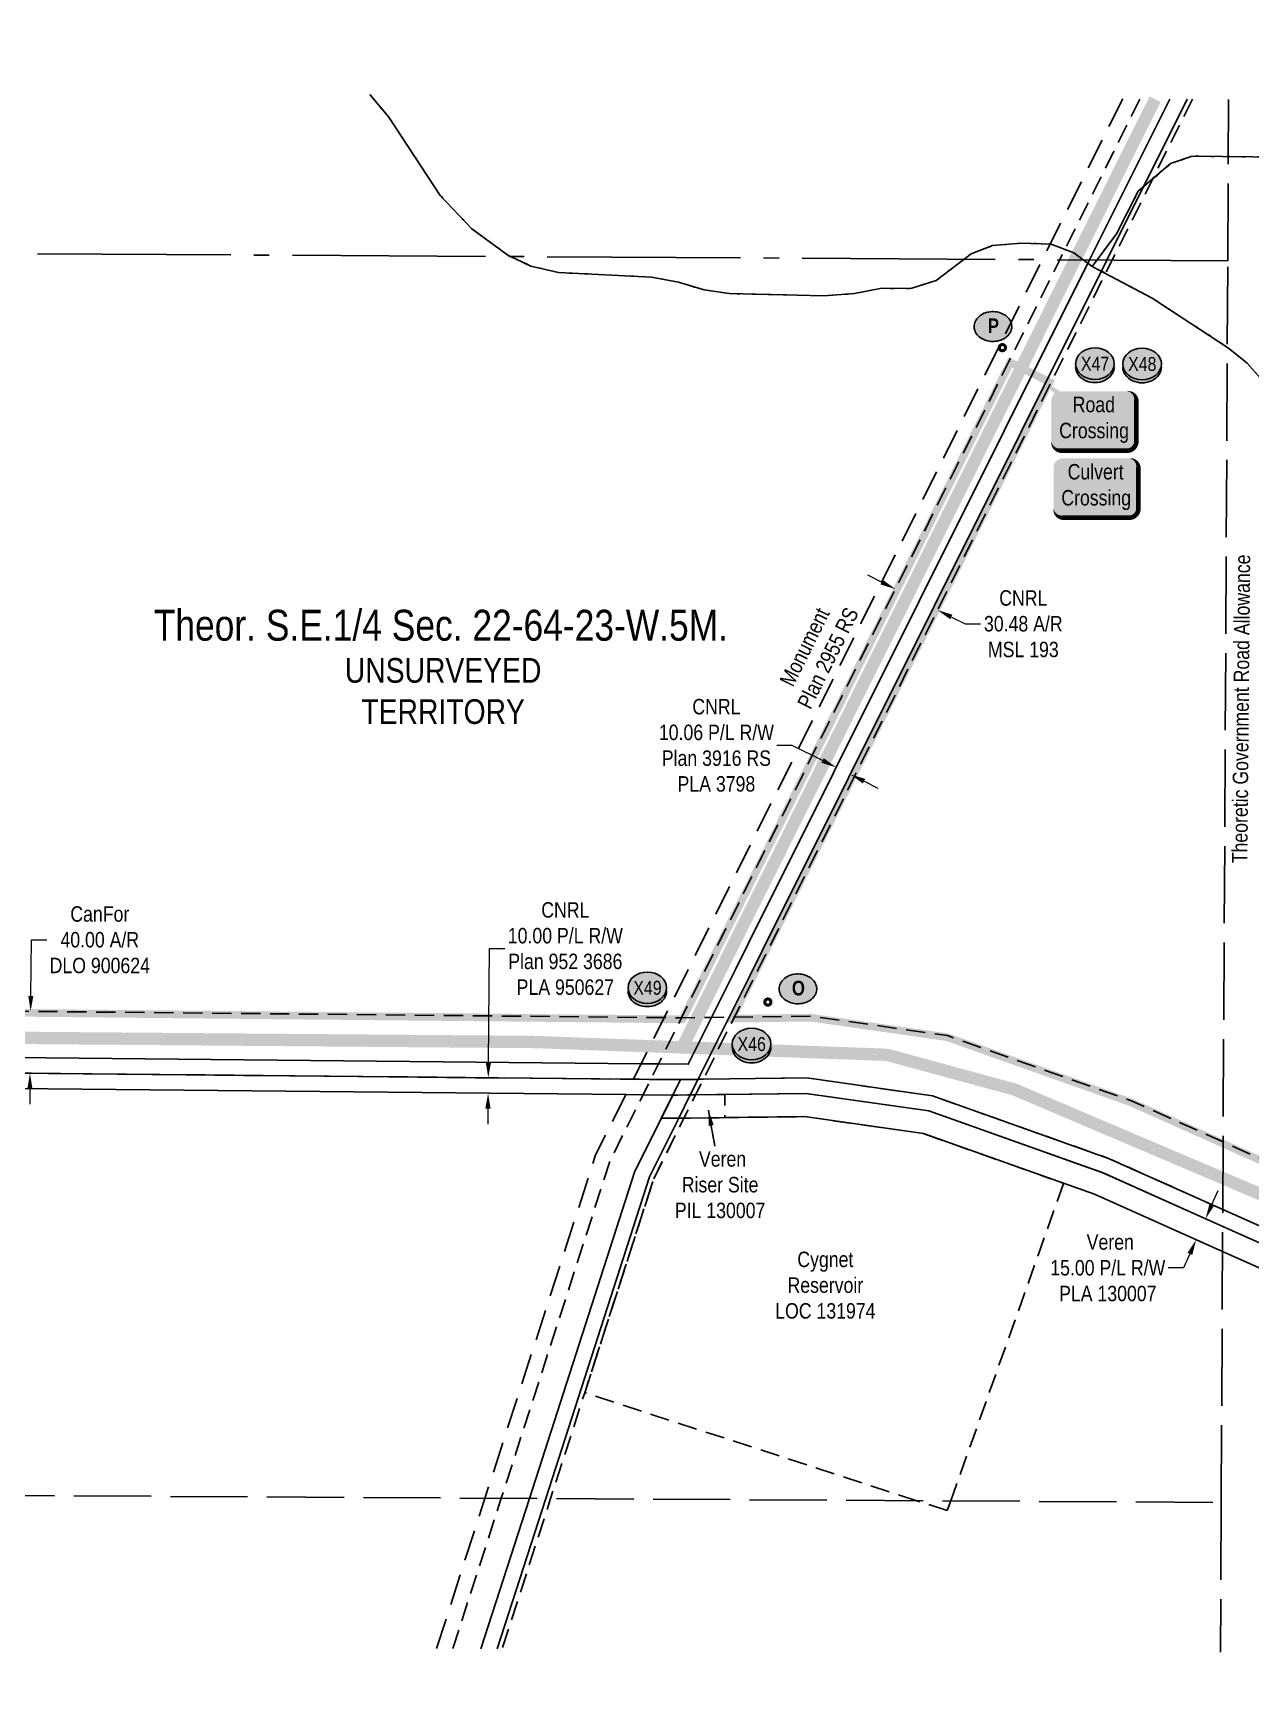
# Model space of a CAD drawing. Extents: x 454172 to 490274, y 6043290 to 6049925.
# Drawn here: x 474689 to 475478, y 6044127 to 6045196 of the extents above; entities that cross this region are included whole.
import ezdxf
from ezdxf.enums import TextEntityAlignment as Align

# ---------------------------------------------------------------- set-up
doc = ezdxf.new("R2010")
doc.units = 0
doc.header["$LTSCALE"] = 5
doc.header["$PDMODE"] = 35
doc.header["$PDSIZE"] = 5
for name, pattern in [('foc-ACCESSROAD', [3.75, 2.5, -1.25]), ('foc-MONUMENT-BDYS', [6, 4, -2]), ('foc-QUARTERLINE', [33, 25, -3, 2, -3]), ('foc-UNSURVEYED', [12.5, 10, -2.5]), ('foc-WHEELTRACKS', [2, 0.4, -1.6])]:
    doc.linetypes.add(name, pattern=pattern)
doc.layers.get('Defpoints').update_dxf_attribs({"color": 9})
for name, color, linetype in [('AS-ROADS', 254, 'Continuous'), ('C-RW', 13, 'Continuous'), ('C-SYMBOL', 7, 'Continuous'), ('C-WS', 13, 'foc-ACCESSROAD'), ('CG-NOTES', 7, 'Continuous'), ('F-AR', 190, 'foc-ACCESSROAD'), ('F-RW', 190, 'Continuous'), ('F-WS', 190, 'foc-ACCESSROAD'), ('L-MON-PLAN', 7, 'foc-MONUMENT-BDYS'), ('L-QSEC', 8, 'foc-QUARTERLINE'), ('L-ROAD-T', 7, 'Continuous'), ('L-UNS-T', 3, 'Continuous'), ('L-USEC', 7, 'foc-UNSURVEYED'), ('P-CROSSINGS', 250, 'Continuous'), ('P-PROPOSED', 10, 'Continuous'), ('T-WATER-P3', 160, 'foc-WHEELTRACKS')]:
    doc.layers.add(name, color=color, linetype=linetype)
for name, color, linetype, lineweight in [('C-RW-T', 13, 'Continuous', 9), ('C-WS-T', 13, 'Continuous', 9), ('F-AR-T', 190, 'Continuous', 9), ('F-RW-T', 190, 'Continuous', 9), ('F-WS-T', 190, 'Continuous', 9)]:
    doc.layers.add(name, color=color, linetype=linetype, lineweight=lineweight)
doc.styles.add('175L', font='ARIALN.TTF', dxfattribs={"height": 20})
doc.styles.add('80', font='ARIALN.TTF', dxfattribs={"height": 10})
doc.styles.add('80CG', font='ARIALN.TTF', dxfattribs={"height": 10})
doc.styles.add('80L', font='ARIALN.TTF', dxfattribs={"height": 10})
doc.styles.add('BOLD', font='ARIALNB.TTF')
doc.styles.add('Crossing', font='ARIALN.TTF', dxfattribs={"height": 10})
doc.styles.add('foc-LtypeFont', font='ARIALN.TTF', dxfattribs={"height": 7.35})
doc.linetypes.add('foc-TOPO-flowdirection-NOLINE', pattern='A,0,[">",foc-LtypeFont,S=0.3,R=0,X=0,Y=-0.945],-20,[">",foc-LtypeFont,S=0.3,R=0,X=0,Y=-0.945],0', length=20)
doc.dimstyles.new('Compass 5 000', dxfattribs={"dimscale": 5, "dimtxt": 9, "dimasz": 2, "dimexe": 0.2, "dimexo": 0.0625, "dimgap": 0.5, "dimtad": 0, "dimtih": 1, "dimtoh": 1, "dimzin": 0, "dimdsep": 46, "dimtxsty": '80CG', "dimcen": 0.1, "dimse1": 1, "dimse2": 1, "dimclrd": 256, "dimclrt": 256, "dimaunit": 1, "dimadec": 4, "dimazin": 0, "dimtfac": 0.06, "dimtofl": 0, "dimtmove": 0, "dimatfit": 1, "dimfxl": 0.2, "dimtolj": 1, "dimtzin": 0, "dimlwd": -1, "dimarcsym": 0})

# ---------------------------------------------------------------- blocks, each defined once
blk = doc.blocks.new('Route_Letters')
h = blk.add_hatch(color=255)
h.dxf.hatch_style = 1
edge = h.paths.add_edge_path()
edge.add_ellipse((-0.1, 0.5), major_axis=(-12, 0), ratio=0.789318, start_angle=0, end_angle=360)
at = {"color": 5}
blk.add_open_spline([(-12.3, 0.5), (-12.3, -0.3), (-12.2, -1), (-11.7, -2.8), (-11.1, -3.9), (-9.6, -5.8), (-8.5, -6.7), (-6.2, -8), (-4.9, -8.5), (-2.1, -9.2), (-0.7, -9.3), (2.2, -9.1), (3.6, -8.8), (6.3, -7.9), (7.5, -7.2), (9.5, -5.6), (10.4, -4.6), (11.6, -2.5), (12, -1.4), (12.2, 0.9), (12, 2.1), (11.2, 4.3), (10.5, 5.4), (8.8, 7.2), (7.7, 8), (5.3, 9.2), (3.9, 9.7), (1.1, 10.2), (-0.4, 10.2), (-3.2, 9.9), (-4.6, 9.6), (-7.2, 8.5), (-8.3, 7.7), (-10.2, 6), (-11, 5), (-12, 2.9), (-12.3, 1.7), (-12.3, 0.5), (-12.3, 0.5), (-12.3, 0.5)], degree=3, knots=[0, 0, 0, 0, 0.219529, 0.219529, 0.575727, 0.575727, 0.931924, 0.931924, 1.288121, 1.288121, 1.644318, 1.644318, 2.000515, 2.000515, 2.356712, 2.356712, 2.712909, 2.712909, 3.069107, 3.069107, 3.425304, 3.425304, 3.781501, 3.781501, 4.137698, 4.137698, 4.493895, 4.493895, 4.850092, 4.850092, 5.20629, 5.20629, 5.562487, 5.562487, 5.918684, 5.918684, 6.274881, 6.274881, 6.283185, 6.283185, 6.283185, 6.283185], dxfattribs=at)
at = {"color": 14, "style": 'BOLD'}
blk.add_attdef('A', text='', height=9.5, dxfattribs=at).set_placement((0.2, 1), align=Align.MIDDLE)
blk = doc.blocks.new('AA')
at = {"const_width": 4}
blk.add_lwpolyline([(-1, 0, 1), (1, 0, 1)], format="xyb", close=True, dxfattribs=at)
blk.add_circle((0, 0), 2)
blk = doc.blocks.new('*D169')
at = {"layer": 'Defpoints', "color": 0, "transparency": 16777216}
for p in [(474687.9, 6044562.7), (474815.5, 6044561.4), (474815.1, 6044521.4)]:
    blk.add_point(p, dxfattribs=at)
at = {"layer": 'F-AR-T', "transparency": 16777216}
for p, q in [((474688, 6044572.7), (474688.4, 6044609)), ((474688.4, 6044609), (474698.4, 6044609)), ((474687.4, 6044512.6), (474687.3, 6044502.6))]:
    blk.add_line(p, q, dxfattribs=at)
for points in [[(474686.4, 6044572.7), (474689.7, 6044572.7), (474687.9, 6044562.7)], [(474685.8, 6044512.6), (474689.1, 6044512.6), (474687.5, 6044522.6)]]:
    blk.add_solid(points, dxfattribs=at)
at = {"layer": 'F-AR-T', "transparency": 16777216, "insert": (474732.7, 6044609), "char_height": 10, "attachment_point": 5, "style": '80CG'}
blk.add_mtext('\\A1;CanFor\\P40.00 A/R\\PDLO 900624', dxfattribs=at)
blk = doc.blocks.new('*D172')
at = {"layer": 'Defpoints', "color": 0, "transparency": 16777216}
for p in [(475247.8, 6044836.1), (475222.3, 6044785), (475249.6, 6044771.4)]:
    blk.add_point(p, dxfattribs=at)
at = {"layer": 'F-AR-T', "transparency": 16777216}
for p, q in [((475238.8, 6044840.6), (475229.9, 6044845)), ((475284, 6044818), (475292.9, 6044813.6)), ((475292.9, 6044813.6), (475302.9, 6044813.6))]:
    blk.add_line(p, q, dxfattribs=at)
for points in [[(475239.6, 6044842.1), (475238.1, 6044839.1), (475247.8, 6044836.1)], [(475284.7, 6044819.5), (475283.3, 6044816.5), (475275.1, 6044822.5)]]:
    blk.add_solid(points, dxfattribs=at)
at = {"layer": 'F-AR-T', "transparency": 16777216, "insert": (475330.6, 6044813.6), "char_height": 10, "attachment_point": 5, "style": '80CG'}
blk.add_mtext('\\A1;CNRL\\P30.48 A/R\\PMSL 193', dxfattribs=at)
blk = doc.blocks.new('*D101')
at = {"layer": 'Defpoints', "color": 0, "transparency": 16777216}
for p in [(475215.6, 6044732.6), (475224.6, 6044728.2), (475209.6, 6044720.6)]:
    blk.add_point(p, dxfattribs=at)
at = {"layer": 'F-RW-T', "transparency": 16777216}
for p, q in [((475181, 6044734.9), (475171, 6044734.9)), ((475200.6, 6044725.1), (475181, 6044734.9)), ((475227.5, 6044711.7), (475236.5, 6044707.2))]:
    blk.add_line(p, q, dxfattribs=at)
for points in [[(475201.4, 6044726.6), (475199.9, 6044723.6), (475209.6, 6044720.6)], [(475228.3, 6044713.2), (475226.8, 6044710.2), (475218.6, 6044716.1)]]:
    blk.add_solid(points, dxfattribs=at)
at = {"layer": 'F-RW-T', "transparency": 16777216, "insert": (475131.9, 6044734.9), "char_height": 10, "attachment_point": 5, "style": '80CG'}
blk.add_mtext('\\A1;CNRL\\P10.06 P/L R/W\\PPlan 3916 RS\\PPLA 3798', dxfattribs=at)
blk = doc.blocks.new('*D105')
at = {"layer": 'Defpoints', "color": 0, "transparency": 16777216}
for p in [(474984.2, 6044519.7), (474990.3, 6044519.6), (474990.2, 6044509.6)]:
    blk.add_point(p, dxfattribs=at)
at = {"layer": 'F-RW-T', "transparency": 16777216}
for p, q in [((474984.3, 6044529.7), (474985, 6044603.3)), ((474985, 6044603.3), (474995, 6044603.3)), ((474984, 6044499.7), (474983.9, 6044489.7))]:
    blk.add_line(p, q, dxfattribs=at)
for points in [[(474982.6, 6044529.7), (474986, 6044529.6), (474984.2, 6044519.7)], [(474982.3, 6044499.7), (474985.7, 6044499.7), (474984.1, 6044509.7)]]:
    blk.add_solid(points, dxfattribs=at)
at = {"layer": 'F-RW-T', "transparency": 16777216, "insert": (475034.1, 6044603.3), "char_height": 10, "attachment_point": 5, "style": '80CG'}
blk.add_mtext('\\A1;CNRL\\P10.00 P/L R/W\\PPlan 952 3686\\PPLA 950627', dxfattribs=at)
blk = doc.blocks.new('*U272')
h = blk.add_hatch(color=59)
edge = h.paths.add_edge_path()
edge.add_line((-21.5, -20), (21.5, -20))
edge.add_arc((21.5, -14), 6, 270, 360)
edge.add_line((27.5, -14), (27.5, 12.5))
edge.add_arc((21.5, 12.5), 6, 0, 90)
edge.add_line((21.5, 18.5), (-21.5, 18.5))
edge.add_arc((-21.5, 12.5), 6, 90, 180)
edge.add_line((-27.5, 12.5), (-27.5, -14))
edge.add_arc((-21.5, -14), 6, 180, 270)
at = {"color": 1, "flags": 128}
blk.add_lwpolyline([(-40.7, 30.4, 0, 7.5, 0), (0, 0, 0, 0, 0)], format="xyseb", dxfattribs=at)
blk.add_lwpolyline([(-21.5, -20, 3, 3, 0), (21.5, -20, 3, 3, 0.414214), (27.5, -14, 3, 3, 0), (27.5, 12.5, 3, 0, 0.414214), (21.5, 18.5, 0, 0, 0), (-21.5, 18.5, 0, 0, 0.414214), (-27.5, 12.5, 0, 0, 0), (-27.5, -14, 0, 3, 0.414214)], format="xyseb", close=True, dxfattribs=at)
at = {"color": 1, "style": '80'}
blk.add_attdef('ENTER_TEXT_001', (-36, -5), '', height=10, dxfattribs=at)
blk = doc.blocks.new('*U263')
h = blk.add_hatch(color=254)
edge = h.paths.add_edge_path()
edge.add_line((-21.5, -20), (21.5, -20))
edge.add_arc((21.5, -14), 6, 270, 360)
edge.add_line((27.5, -14), (27.5, 12.5))
edge.add_arc((21.5, 12.5), 6, 0, 90)
edge.add_line((21.5, 18.5), (-21.5, 18.5))
edge.add_arc((-21.5, 12.5), 6, 90, 180)
edge.add_line((-27.5, 12.5), (-27.5, -14))
edge.add_arc((-21.5, -14), 6, 180, 270)
at = {"color": 160, "flags": 128}
blk.add_lwpolyline([(-21.5, -20, 3, 3, 0), (21.5, -20, 3, 3, 0.414214), (27.5, -14, 3, 3, 0), (27.5, 12.5, 3, 0, 0.414214), (21.5, 18.5, 0, 0, 0), (-21.5, 18.5, 0, 0, 0.414214), (-27.5, 12.5, 0, 0, 0), (-27.5, -14, 0, 3, 0.414214)], format="xyseb", close=True, dxfattribs=at)
at = {"color": 160, "style": '80'}
blk.add_attdef('ENTER_TEXT_001', (-26.8, -4.9), '', height=10, dxfattribs=at)
blk = doc.blocks.new('xing2')
h = blk.add_hatch(color=50)
h.dxf.hatch_style = 1
edge = h.paths.add_edge_path()
edge.add_ellipse((0, 0), major_axis=(-12.5, 0), ratio=0.816297, start_angle=0, end_angle=360)
h = blk.add_hatch(color=250)
h.dxf.hatch_style = 1
edge = h.paths.add_edge_path()
edge.add_ellipse((0, -2), major_axis=(-12.5, 0), ratio=0.816297, start_angle=0, end_angle=180)
edge.add_line((12.5, -2), (12.5, 0))
edge.add_ellipse((0, 0), major_axis=(-12.5, 0), ratio=0.816297, start_angle=0, end_angle=180, ccw=False)
edge.add_line((-12.5, 0), (-12.5, -2))
at = {"color": 250}
blk.add_ellipse((0, 0), major_axis=(-12.5, 0), ratio=0.816297, dxfattribs=at)
blk.add_ellipse((0, -2), major_axis=(-12.5, 0), ratio=0.816297, start_param=0, end_param=3.141593, dxfattribs=at)
at = {"color": 250, "style": 'Crossing'}
blk.add_attdef('CROSSING', text='', height=9, dxfattribs=at).set_placement((0.1, 0), align=Align.MIDDLE_CENTER)
at = {"color": 250, "style": 'Crossing', "flags": 1}
for tag, p in [('OWNER', (0.1, -12.5)), ('DESCRIPTION', (0.1, -25.8)), ('LOCATION', (0.1, -39.3)), ('DWG_REF', (0.1, -52.8))]:
    blk.add_attdef(tag, text='', height=9, dxfattribs=at).set_placement(p, align=Align.MIDDLE_CENTER)
blk = doc.blocks.new('*D324')
at = {"layer": 'C-RW-T', "transparency": 16777216}
for p, q in [((475452.7, 6044437.6), (475456.8, 6044446.7)), ((475438.4, 6044405.7), (475434.4, 6044396.6)), ((475434.4, 6044396.6), (475424.4, 6044396.6))]:
    blk.add_line(p, q, dxfattribs=at)
for points in [[(475451.2, 6044438.3), (475454.2, 6044436.9), (475448.6, 6044428.5)], [(475436.9, 6044406.4), (475440, 6044405), (475442.5, 6044414.8)]]:
    blk.add_solid(points, dxfattribs=at)
at = {"layer": 'Defpoints', "color": 0, "transparency": 16777216}
for p in [(475439.2, 6044432.7), (475433.1, 6044419), (475442.5, 6044414.8)]:
    blk.add_point(p, dxfattribs=at)
at = {"layer": 'C-RW-T', "transparency": 16777216, "insert": (475385.3, 6044396.6), "char_height": 10, "attachment_point": 5, "style": '80CG'}
blk.add_mtext('\\A1; Veren\\P15.00 P/L R/W\\PPLA 130007', dxfattribs=at)

msp = doc.modelspace()

# ---------------------------------------------------------------- linework, layer by layer
at = {"layer": 'AS-ROADS', "const_width": 7.996, "flags": 128}
for points in [[(475109.847, 6044539.478), (475415.921, 6045153.266)], [(476316.741, 6044531.708), (476154.557, 6044534.433), (476102.16, 6044539.071), (476046.458, 6044532.239), (475713.48, 6044428.588), (475624.722, 6044420.575), (475501.32, 6044436.979), (475324.834, 6044512.119), (475242.391, 6044534.553), (475014.156, 6044542.833), (473805.857, 6044552.612)]]:
    msp.add_lwpolyline(points, dxfattribs=at)
at = {"layer": 'C-RW'}
msp.add_lwpolyline([(475485.309, 6044395.685), (475459.58, 6044407.189), (475376.714, 6044444.243), (475356.707, 6044451.337), (475265.89, 6044483.557), (475188.955, 6044494.553), (475137.461, 6044493.897), (475133.755, 6044493.85), (475115.2, 6044493.619), (475110.902, 6044493.564), (475107.476, 6044493.522), (475096.214, 6044493.465), (475103.703, 6044508.474), (475115.009, 6044508.617), (475118.436, 6044508.66), (475133.565, 6044508.853), (475135.255, 6044508.874), (475137.289, 6044508.899), (475189.924, 6044509.568), (475269.495, 6044498.194), (475382.209, 6044458.203), (475459.666, 6044423.492), (475489.755, 6044410.104)], dxfattribs=at)
at = {"layer": 'C-WS', "flags": 128}
msp.add_lwpolyline([(475107.476, 6044493.522), (475096.214, 6044493.465), (475103.703, 6044508.473), (475115.007, 6044508.616), (475118.435, 6044508.659), (475133.565, 6044508.852), (475135.255, 6044508.873), (475137.289, 6044508.898), (475137.461, 6044493.897), (475133.755, 6044493.85), (475115.2, 6044493.619), (475110.902, 6044493.564), (475107.476, 6044493.522)], close=True, dxfattribs=at)
at = {"layer": 'F-AR', "flags": 128}
msp.add_lwpolyline([(459735.175, 6046472.34), (459774.96, 6046470.4), (459823.646, 6046470.097), (459925.381, 6046469.465), (459932.458, 6046469.421), (459936.768, 6046469.394), (459942.957, 6046469.356), (459994.91, 6046469.033), (460052.536, 6046468.675), (460105.19, 6046463.254), (460157.155, 6046453.884), (460158.304, 6046453.677), (460261.824, 6046420.316), (460797.913, 6046230.963), (460822.759, 6046222.187), (460827.977, 6046219.713), (460916.183, 6046177.888), (461045.505, 6046113.108), (461099.932, 6046080.751), (461124.886, 6046062.712), (461216.997, 6045981.245), (461251.406, 6045950.816), (461259.016, 6045944.093), (461345.536, 6045859.476), (461375.492, 6045835.418), (461428.401, 6045802.394), (461479.79, 6045777.726), (461534.36, 6045764.688), (461619.044, 6045749.756), (461814.875, 6045715.227), (461915.656, 6045708.426), (462423.761, 6045699.044), (462442.87, 6045698.692), (462453.917, 6045698.515), (463248.913, 6045685.843), (463317.549, 6045684.749), (463702.444, 6045680.703), (463732.663, 6045680.385), (464053.993, 6045677.019), (464084.151, 6045676.703), (464515.596, 6045672.175), (464879.165, 6045666.676), (465143.009, 6045662.68), (465152.923, 6045662.53), (465153.331, 6045662.524), (465182.584, 6045662.08), (465183.003, 6045662.073), (465573.803, 6045656.171), (465684.201, 6045652.454), (465714.354, 6045651.439), (465884.808, 6045645.7), (465933.897, 6045641.752), (465954.122, 6045640.125), (465968.064, 6045639.004), (466110.718, 6045616.357), (466232.285, 6045592.456), (466293.194, 6045573.45), (466350.716, 6045546.368), (466507.95, 6045445.747), (466594.144, 6045390.588), (466745.816, 6045288.977), (466762.721, 6045277.652), (467025.394, 6045101.681), (467087.104, 6045060.349), (467309.365, 6044914.084), (467339.385, 6044894.327), (467728.301, 6044638.386), (467743.255, 6044628.546), (467745.892, 6044626.81), (467752.485, 6044622.473), (467793.584, 6044595.429), (467845.945, 6044568.641), (467900.55, 6044551.287), (467938.354, 6044546.349), (467978.293, 6044545.527), (468024.119, 6044548.14), (468035.75, 6044548.803), (468071.187, 6044550.825), (468112.757, 6044553.196), (468131.041, 6044554.239), (468132.24, 6044554.307), (468153.563, 6044555.523), (468157.43, 6044555.828), (468161.336, 6044556.263), (468167.473, 6044556.317), (468171.313, 6044556.536), (468174.345, 6044556.709), (468303.293, 6044560.119), (468430.81, 6044559.982), (468465.902, 6044560.029), (468485.905, 6044560.056), (468487.2, 6044560.057), (468502.551, 6044560.077), (468510.737, 6044560.088), (468803.155, 6044560.478), (468937.6, 6044562.493), (468967.763, 6044562.945), (469065.756, 6044564.413), (469123.955, 6044561.589), (469189.86, 6044548.101), (469205.381, 6044544.699), (469210.287, 6044543.92), (469220.837, 6044541.761), (469225.742, 6044540.757), (469232.158, 6044539.28), (469233.443, 6044538.984), (469243.805, 6044536.597), (469253.746, 6044534.307), (469259.321, 6044533.224), (469473.288, 6044483.745), (469574.269, 6044455.441), (469615.74, 6044437.26), (469687.161, 6044389.61), (469761.493, 6044331.457), (469783.141, 6044314.521), (469816.413, 6044297.391), (469851.582, 6044286.323), (469910.125, 6044278.03), (470011.614, 6044279.417), (470113.383, 6044284.719), (470233.973, 6044299.668), (470332.224, 6044320.007), (470387.864, 6044341.598), (470564.763, 6044440.023), (470567.529, 6044441.21), (470597.772, 6044454.18), (470624.653, 6044465.708), (470686.271, 6044483.949), (470729.292, 6044490.305), (470808.667, 6044494.132), (470830.849, 6044495.202), (470836.271, 6044495.464), (470841.127, 6044495.993), (470865.943, 6044498.701), (470872.415, 6044499.407), (470876.603, 6044499.853), (470880.122, 6044500.249), (470892.012, 6044501.546), (470961.785, 6044509.162), (471020.537, 6044515.574), (471082.957, 6044520.184), (471126.231, 6044519.847), (471156.853, 6044514.998), (471169.302, 6044513.026), (471204.737, 6044500.296), (471243.436, 6044478.237), (471292.701, 6044437.934), (471392.362, 6044345.525), (471425.647, 6044314.663), (471455.812, 6044294.914), (471489.51, 6044277.067), (471515.465, 6044267.611), (471525.028, 6044264.134), (471584.217, 6044251.304), (471683.929, 6044228.508), (471687.731, 6044227.838), (471821.254, 6044204.513), (471821.823, 6044204.425), (471834.497, 6044203.636), (471836.144, 6044203.534), (471838.021, 6044203.415), (471849.462, 6044202.702), (471874.97, 6044201.134), (471905.821, 6044204.176), (471952.393, 6044220.804), (471988.57, 6044243.411), (472013.114, 6044264.733), (472130.92, 6044367.104), (472173.652, 6044399.527), (472198.095, 6044412.291), (472228.331, 6044424.911), (472229.428, 6044425.37), (472324.11, 6044461.047), (472388.795, 6044485.098), (472520.129, 6044533.932), (472525.69, 6044535.998), (472542.901, 6044542.398), (472562.284, 6044549.453), (472585.909, 6044558.391), (472592.401, 6044560.623), (472615.177, 6044569.274), (472636.706, 6044577.314), (472672.536, 6044590.696), (472726.218, 6044610.747), (472845.216, 6044655.196), (472885.896, 6044667.613), (473022.597, 6044699.048), (473025.193, 6044699.692), (473200.886, 6044743.302), (473287.425, 6044765.536), (473440.117, 6044734.159), (473749.357, 6044566.947), (473829.694, 6044566.989), (473859.855, 6044567.008), (474228.29, 6044567.23), (474351.252, 6044566), (474378.468, 6044565.729), (474421.057, 6044565.307), (474437.185, 6044565.147), (474655.091, 6044562.999), (475108.206, 6044558.523), (475109.282, 6044558.532), (475128.812, 6044558.79), (475140.12, 6044558.934), (475143.548, 6044558.974), (475192.998, 6044559.606), (475281.483, 6044546.949), (475400.705, 6044504.667), (475459.954, 6044478.12), (475490.043, 6044464.638), (475504.583, 6044458.123), (475596.033, 6044441.011), (475662.25, 6044441.498), (475746.6, 6044455.938), (476025.056, 6044546.381), (476143.581, 6044554.353), (476148.588, 6044554.56), (476183.806, 6044557.031), (476237.789, 6044555.497), (476254.302, 6044555.031), (476261.439, 6044554.83), (476264.299, 6044554.745), (476285.771, 6044554.135), (476932.029, 6044535.774), (477068.574, 6044537.823), (477090.991, 6044536.11), (477121.14, 6044533.807), (477346.82, 6044516.564), (477414.833, 6044514.458), (477467.959, 6044515.367), (477623.19, 6044545.329), (477819.006, 6044549.6), (477882.821, 6044547.375), (477916.551, 6044543.243), (478117.075, 6044518.685), (478342.582, 6044431.397), (478371.608, 6044423.243), (478483.871, 6044403.53), (478721.231, 6044379.659), (478751.377, 6044376.627), (478768.899, 6044374.865), (478791.642, 6044372.578), (478854.731, 6044366.233), (478874.651, 6044364.23), (478885.291, 6044363.16), (479004.406, 6044356.061), (479139.039, 6044348.004), (479558.838, 6044337.336), (479612.179, 6044335.981), (479671.347, 6044337.727), (479689.056, 6044340.577), (479769.55, 6044361.111), (479812.597, 6044365.159), (480063.121, 6044371.307), (480151.135, 6044371.357), (480182.259, 6044369.923), (480324.844, 6044357.216), (480376.622, 6044350.85), (480406.757, 6044347.145), (480509.088, 6044334.563), (480576.879, 6044318.02), (480595.379, 6044313.505), (480638.022, 6044303.099), (480736.949, 6044282.979), (481062.233, 6044266.714), (481204.451, 6044266.143), (481279.357, 6044265.842), (481363.634, 6044261.089), (481441.797, 6044252.633), (481484.233, 6044244.683), (481536.865, 6044228.253), (481555.176, 6044222.547), (481593.081, 6044200.767), (481633.538, 6044171.403), (481647.919, 6044160.966), (481648.412, 6044160.521), (481695.438, 6044118.098), (481726.906, 6044083.605), (482010.01, 6043733.136), (482027.657, 6043711.291), (482039.988, 6043697.687), (482096.216, 6043635.659), (482113.388, 6043621.418), (482133.709, 6043610.454), (482152.336, 6043603.604), (482227.603, 6043586.802), (482337.784, 6043549.778), (482479.255, 6043461.675), (482497.85, 6043453.073), (482519.676, 6043448.142), (482548.126, 6043444.715), (482584.857, 6043450.883), (482602.295, 6043464.052), (482741.67, 6043501.636), (482764.916, 6043507.905), (482773.931, 6043510.336), (482828.57, 6043530.12), (482828.476, 6043505.794), (482828.449, 6043498.563), (482828.406, 6043487.542), (482822.467, 6043485.399), (482785.195, 6043471.956), (482620.247, 6043427.484), (482610.76, 6043420.314), (482602.141, 6043413.811), (482548.966, 6043404.249), (482513.174, 6043408.625), (482484.91, 6043415.01), (482472.352, 6043420.811), (482460.223, 6043426.43), (482444.539, 6043436.198), (482414.186, 6043455.1), (482320.632, 6043513.362), (482216.867, 6043548.235), (482141.031, 6043565.164), (482117.234, 6043573.916), (482091.184, 6043587.971), (482068.704, 6043606.483), (482039.685, 6043638.494), (482009.695, 6043671.578), (481997.275, 6043685.28), (481696.57, 6044057.539), (481667.215, 6044089.716), (481622.717, 6044129.859), (481571.319, 6044167.163), (481539.07, 6044185.693), (481511.112, 6044194.416), (481474.565, 6044205.819), (481435.953, 6044212.999), (481382.463, 6044218.839), (481375.289, 6044219.616), (481373.204, 6044219.841), (481360.356, 6044221.231), (481347.689, 6044221.946), (481278.165, 6044225.867), (481204.214, 6044226.164), (481061.176, 6044226.738), (480991.13, 6044230.234), (480731.945, 6044243.199), (480629.002, 6044264.148), (480501.907, 6044295.163), (480406.485, 6044306.897), (480376.351, 6044310.603), (480320.651, 6044317.452), (480179.943, 6044329.991), (480150.865, 6044331.393), (480063.013, 6044331.317), (479814.903, 6044325.221), (479776.405, 6044321.6), (479697.19, 6044301.392), (479675.129, 6044297.841), (479612.273, 6044295.987), (479558.611, 6044297.35), (479137.351, 6044308.054), (479002.25, 6044316.139), (478882.489, 6044323.268), (478872.291, 6044324.294), (478852.372, 6044326.296), (478751.193, 6044336.468), (478721.047, 6044339.499), (478478.515, 6044363.881), (478362.746, 6044384.204), (478329.93, 6044393.425), (478107.278, 6044479.607), (477916.36, 6044502.989), (477879.686, 6044507.481), (477818.736, 6044509.606), (477627.445, 6044505.431), (477472.128, 6044475.453), (477414.554, 6044474.469), (477344.675, 6044476.632), (477197.349, 6044487.875), (477177.416, 6044489.398), (477120.943, 6044493.726), (477090.794, 6044496.03), (477067.347, 6044497.821), (476931.804, 6044495.787), (476285.568, 6044514.147), (476263.594, 6044514.766), (476253.598, 6044515.055), (476184.533, 6044517.017), (476151.845, 6044514.824), (476146.858, 6044514.49), (476133.208, 6044513.574), (476032.723, 6044506.833), (476002.368, 6044496.973), (475983.233, 6044490.758), (475756.223, 6044417.027), (475665.822, 6044401.547), (475592.499, 6044401.002), (475492.596, 6044419.69), (475489.812, 6044420.937), (475459.723, 6044434.418), (475385.845, 6044467.518), (475271.835, 6044507.952), (475190.53, 6044519.565), (475140.274, 6044518.931), (475123.457, 6044518.717), (475120.03, 6044518.675), (475108.666, 6044518.532), (475103.701, 6044518.543), (475089.357, 6044518.611), (475078.177, 6044518.725), (474654.872, 6044522.958), (474420.659, 6044525.299), (474404.494, 6044525.461), (474228.105, 6044527.225), (473859.629, 6044527.002), (473829.468, 6044526.985), (473739.445, 6044526.93), (473720.786, 6044536.956), (473719.059, 6044536.956), (473596.1, 6044536.874), (473588.093, 6044536.868), (473585.267, 6044536.868), (473581.884, 6044536.866), (473566.879, 6044536.852), (473563.055, 6044536.854), (473425.64, 6044536.767), (473410.666, 6044536.758), (473382.176, 6044536.74), (473372.132, 6044536.733), (473362.277, 6044536.728), (473359.16, 6044536.728), (473349.102, 6044536.722), (473339.053, 6044536.715), (473318.775, 6044536.701), (473318.764, 6044550.183), (473318.752, 6044565.176), (473318.75, 6044567.17), (473329.585, 6044567.198), (473339.869, 6044567.203), (473349.892, 6044567.207), (473359.14, 6044567.218), (473359.95, 6044567.212), (473369.177, 6044567.168), (473379.225, 6044567.088), (473410.859, 6044566.901), (473425.846, 6044566.814), (473665.393, 6044566.908), (473426.485, 6044696.165), (473289.622, 6044724.346), (473288.427, 6044724.515), (473210.676, 6044704.54), (473031.893, 6044660.163), (473024.953, 6044658.567), (472896.224, 6044628.965), (472858.059, 6044617.316), (472853.502, 6044615.613), (472799.801, 6044595.556), (472763.998, 6044582.181), (472722.826, 6044566.804), (472719.17, 6044565.438), (472707.863, 6044561.214), (472689.153, 6044554.226), (472665.057, 6044545.227), (472628.903, 6044531.724), (472622.464, 6044529.33), (472337.632, 6044423.424), (472243.934, 6044388.101), (472228.075, 6044382.397), (472215.784, 6044377.976), (472197.824, 6044367.249), (472195.137, 6044365.643), (472156.147, 6044336.06), (472073.668, 6044264.387), (472012.425, 6044211.174), (471969.911, 6044184.607), (471914.649, 6044164.876), (471875.631, 6044161.023), (471870.489, 6044161.338), (471857.944, 6044162.12), (471839.134, 6044163.287), (471817.001, 6044164.671), (471676.473, 6044189.196), (471576.039, 6044212.169), (471513.903, 6044225.637), (471473.237, 6044240.445), (471435.463, 6044260.451), (471423.705, 6044268.148), (471400.932, 6044283.057), (471392.026, 6044291.315), (471266.427, 6044407.775), (471220.721, 6044445.167), (471187.953, 6044463.844), (471159.329, 6044474.129), (471122.93, 6044479.892), (471084.276, 6044480.193), (471024.179, 6044475.755), (470885.747, 6044460.646), (470874.126, 6044459.378), (470870.332, 6044458.956), (470866.419, 6044458.537), (470859.639, 6044457.797), (470839.406, 6044455.589), (470835.169, 6044455.385), (470824.936, 6044454.892), (470733.186, 6044450.467), (470694.91, 6044444.812), (470638.253, 6044428.04), (470597.494, 6044410.56), (470582.407, 6044404.089), (470567.239, 6044395.65), (470404.895, 6044305.322), (470343.586, 6044281.532), (470309.959, 6044274.564), (470240.495, 6044260.191), (470116.886, 6044244.869), (470012.927, 6044239.452), (469907.579, 6044238.011), (469842.717, 6044247.2), (469801.151, 6044260.282), (469767.298, 6044277.711), (469761.483, 6044280.705), (469761.163, 6044280.955), (469663.716, 6044357.192), (469596.473, 6044402.055), (469560.782, 6044417.701), (469463.401, 6044444.996), (469264.418, 6044490.822), (469254.03, 6044493.215), (469248.854, 6044494.407), (469238.502, 6044496.792), (469225.881, 6044499.699), (469217.246, 6044501.688), (469210.365, 6044503.096), (469194.876, 6044506.267), (469118.949, 6044521.806), (469065.086, 6044524.419), (468967.494, 6044522.957), (468937.332, 6044522.505), (468803.481, 6044520.499), (468504.324, 6044520.1), (468496.272, 6044520.09), (468481.174, 6044520.068), (468431.092, 6044520.003), (468302.71, 6044520.134), (468205.609, 6044517.541), (468195.361, 6044517.267), (468191.263, 6044517.158), (468175.739, 6044516.743), (468171.331, 6044516.492), (468168.252, 6044516.316), (468161.337, 6044516.01), (468131.964, 6044514.247), (468097.387, 6044512.275), (468061.947, 6044510.253), (468050.316, 6044509.59), (467979.021, 6044505.524), (467935.344, 6044506.423), (467891.837, 6044512.105), (467830.683, 6044531.542), (467773.431, 6044560.832), (467719.513, 6044596.312), (467712.92, 6044600.648), (467710.283, 6044602.385), (467695.329, 6044612.223), (467339.048, 6044846.69), (467309.027, 6044866.446), (467064.989, 6045027.043), (466952.716, 6045102.247), (466572.241, 6045357.139), (466507.607, 6045398.502), (466331.346, 6045511.299), (466278.656, 6045536.106), (466222.446, 6045553.646), (466103.725, 6045576.987), (465963.32, 6045599.278), (465882.57, 6045605.772), (465714.057, 6045611.446), (465683.904, 6045612.462), (465583.938, 6045615.831), (465572.855, 6045616.202), (465522.515, 6045616.962), (464878.86, 6045626.698), (464515.072, 6045632.199), (464083.839, 6045636.725), (464053.681, 6045637.041), (463317.021, 6045644.773), (463248.594, 6045645.864), (462453.591, 6045658.536), (462442.182, 6045658.718), (462423.435, 6045659.064), (461913.94, 6045668.471), (461810.044, 6045675.483), (461618.706, 6045709.221), (461526.237, 6045725.525), (461466.342, 6045739.834), (461409.108, 6045767.309), (461352.309, 6045802.76), (461318.979, 6045829.528), (461231.779, 6045914.809), (461190.519, 6045951.291), (461156.109, 6045981.721), (461099.872, 6046031.463), (461077.963, 6046047.301), (461026.312, 6046078.007), (460898.663, 6046141.95), (460827.602, 6046175.645), (460807.496, 6046185.179), (460797.552, 6046188.691), (460249.033, 6046382.434), (460148.582, 6046414.806), (460099.588, 6046423.64), (460050.359, 6046428.709), (459994.562, 6046429.056), (459773.875, 6046430.428), (459729.022, 6046432.585), (459685.854, 6046444.031), (459646.574, 6046465.313), (459625.177, 6046483.098), (459622.176, 6046485.592), (459611.502, 6046494.361), (459606.812, 6046498.362), (459607.56, 6046498.982), (459622.127, 6046511.008), (459637.195, 6046525.102), (459641.888, 6046521.194), (459652.559, 6046512.324), (459655.336, 6046510.016), (459669.091, 6046498.583), (459700.708, 6046481.454), (459707.368, 6046479.688), (459735.175, 6046472.34)], close=True, dxfattribs=at)
for points in [[(474961.262, 6044150.123), (474992.617, 6044247.391), (475063.048, 6044465.893), (475084.394, 6044508.698), (475089.357, 6044518.611), (475094.348, 6044528.614), (475104.269, 6044548.485), (475109.282, 6044558.532), (475128.995, 6044598.02), (475137.027, 6044614.118), (475354.198, 6045049.344), (475388.593, 6045118.273), (475406.168, 6045153.492)], [(475440.12, 6045153.3), (475415.854, 6045104.673), (475388.148, 6045049.149), (475164.283, 6044600.523), (475143.548, 6044558.974), (475138.532, 6044548.922), (475123.457, 6044518.717), (475118.436, 6044508.659), (475110.903, 6044493.562), (475091.337, 6044454.355), (475046.673, 6044315.795), (475024.565, 6044247.204), (474993.219, 6044149.966)]]:
    msp.add_lwpolyline(points, dxfattribs=at)
at = {"layer": 'F-RW'}
for points in [[(473719.059, 6044536.955), (473829.525, 6044537.027), (473859.686, 6044537.046), (474228.148, 6044537.274), (474408.645, 6044535.467), (474424.81, 6044535.305), (474654.927, 6044533.008), (475083.169, 6044528.726), (475094.347, 6044528.614), (475113.657, 6044528.422), (475128.813, 6044558.794), (475144.521, 6044590.268), (475152.559, 6044606.374), (475373.55, 6045049.233), (475425.523, 6045153.382)], [(475436.727, 6045153.319), (475384.754, 6045049.168), (475161.555, 6044601.885), (475153.516, 6044585.779), (475140.121, 6044558.937), (475124.838, 6044528.31), (475120.03, 6044518.675), (475115.01, 6044508.616), (475107.476, 6044493.518), (475088.508, 6044455.508), (475021.37, 6044247.223), (474990.023, 6044149.982)], [(474979.478, 6044150.033), (475010.827, 6044247.285), (475079.173, 6044459.315), (475096.254, 6044493.545), (475103.703, 6044508.474), (475108.666, 6044518.532), (475103.701, 6044518.553), (475089.357, 6044518.613), (475078.177, 6044518.725), (474654.872, 6044522.958), (474420.659, 6044525.299), (474404.494, 6044525.461), (474228.102, 6044527.225), (473859.629, 6044527.002), (473829.468, 6044526.984), (473739.459, 6044526.93)], [(474654.872, 6044522.958), (475078.177, 6044518.725), (475089.357, 6044518.611), (475103.701, 6044518.543), (475108.666, 6044518.532), (475120.03, 6044518.675), (475123.457, 6044518.717), (475140.274, 6044518.931), (475190.53, 6044519.565), (475271.835, 6044507.952), (475385.845, 6044467.518), (475459.723, 6044434.418), (475489.812, 6044420.937)], [(475489.755, 6044410.053), (475459.666, 6044423.492), (475382.126, 6044458.233), (475269.434, 6044498.199), (475189.883, 6044509.561), (475135.255, 6044508.872), (475133.565, 6044508.851), (475118.436, 6044508.659), (475115.01, 6044508.616), (475103.703, 6044508.474), (475084.394, 6044508.698), (475073.213, 6044508.779), (474654.818, 6044512.961)]]:
    msp.add_lwpolyline(points, dxfattribs=at)
at = {"layer": 'F-RW', "flags": 128}
msp.add_lwpolyline([(475078.177, 6044518.725), (474420.659, 6044525.299), (474228.103, 6044527.224), (473425.572, 6044526.741), (473373.11, 6044526.692), (472939.726, 6044526.419)], dxfattribs=at)
at = {"layer": 'F-WS'}
msp.add_lwpolyline([(475283.623, 6044245.701), (475281.387, 6044239.413), (475261.66, 6044245.827), (475046.674, 6044315.794), (475091.337, 6044454.355), (475110.902, 6044493.562), (475115.2, 6044493.616), (475133.755, 6044493.849), (475188.911, 6044494.545), (475265.831, 6044483.56), (475356.706, 6044451.331), (475283.623, 6044245.701)], close=True, dxfattribs=at)
at = {"layer": 'L-MON-PLAN', "flags": 128}
msp.add_lwpolyline([(475394.966, 6045153.556), (475343, 6045049.418), (475078.177, 6044518.725), (475053.714, 6044469.701), (474950.713, 6044150.174)], dxfattribs=at)
at = {"layer": 'L-QSEC'}
msp.add_line((474692.44, 6045053.211), (475462.964, 6045048.719), dxfattribs=at)
at = {"layer": 'L-USEC'}
for p, q in [((475462.964, 6045048.719), (475463.514, 6045153.167)), ((475458.723, 6044244.692), (475462.964, 6045048.719)), ((474653.378, 6044249.386), (475458.723, 6044244.692)), ((475458.723, 6044244.692), (475458.211, 6044147.689))]:
    msp.add_line(p, q, dxfattribs=at)
at = {"layer": 'P-PROPOSED', "flags": 128}
msp.add_lwpolyline([(475489.634, 6044463.725, 4.997, 4.997, 0), (475459.545, 6044477.207, 4.997, 4.997, 0), (475400.333, 6044503.738, 4.997, 4.997, 0), (475281.242, 6044545.974, 4.997, 4.997, 0), (475192.933, 6044558.605, 4.997, 4.997, 0), (475141.921, 6044557.953, 4.997, 4.997, 0), (475163.388, 6044600.969, 4.997, 4.997, 0), (475347.624, 6044970.178, 4.997, 4.997, 0), (475322.155, 6044982.888, 4.997, 4.997, 0), (475137.921, 6044613.671, 4.997, 4.997, 0), (475129.89, 6044597.574, 4.997, 4.997, 0), (475109.903, 6044557.537, 4.997, 4.997, 0), (475108.205, 6044557.522, 4.997, 4.997, 0), (474655.081, 6044561.999, 4.997, 4.997, 0)], format="xyseb", dxfattribs=at)
at = {"layer": 'T-WATER-P3', "flags": 128}
for points in [[(475375.271, 6045045.049), (475363.22, 6045053.765), (475348.586, 6045059.526), (475329.318, 6045059.995), (475310.724, 6045058.467), (475296.904, 6045053.22), (475274.142, 6045035.823), (475257.802, 6045030.698), (475239.008, 6045030.856), (475221.207, 6045027.387), (475201.533, 6045025.945), (475140.25, 6045027.38), (475123.971, 6045029.758), (475107.459, 6045034.843), (475089.941, 6045038.093), (475029.716, 6045041.062), (475011.739, 6045045.223), (474996.896, 6045052.309), (474973.645, 6045069.328), (474953.088, 6045090.963), (474919.782, 6045141.61), (474907.519, 6045156.321)], [(475817.318, 6045151.16), (475796.713, 6045130.736), (475753.965, 6045111.424), (475736.581, 6045107.825), (475675.164, 6045108.663), (475636.929, 6045107.013), (475621.842, 6045111.524), (475608.459, 6045119.355), (475589.838, 6045121.67), (475572.563, 6045120.051), (475557.786, 6045115.007), (475439.868, 6045116.441), (475425.996, 6045111.555), (475404.903, 6045093.637), (475390.906, 6045066.12), (475375.271, 6045045.049)], [(475668.935, 6044640.251), (475661.962, 6044684.611), (475657.589, 6044702.491), (475646.575, 6044733.74), (475638.557, 6044747.386), (475618.25, 6044769.436), (475601.028, 6044794.833), (475582.063, 6044835.102), (475560.694, 6044875.251), (475535.423, 6044918.076), (475516.387, 6044940.455), (475495.065, 6044960.248), (475475.482, 6044982.4), (475463.527, 6044992.179), (475413.98, 6045024.488), (475375.271, 6045045.049)]]:
    msp.add_lwpolyline(points, dxfattribs=at)
at = {"layer": 'T-WATER-P3', "linetype": 'foc-TOPO-flowdirection-NOLINE', "flags": 128}
for points in [[(475375.271, 6045045.049), (475363.22, 6045053.765), (475348.586, 6045059.526), (475329.318, 6045059.995), (475310.724, 6045058.467), (475296.904, 6045053.22), (475274.142, 6045035.823), (475257.802, 6045030.698), (475239.008, 6045030.856), (475221.207, 6045027.387), (475201.533, 6045025.945), (475140.25, 6045027.38), (475123.971, 6045029.758), (475107.459, 6045034.843), (475089.941, 6045038.093), (475029.716, 6045041.062), (475011.739, 6045045.223), (474996.896, 6045052.309), (474973.645, 6045069.328), (474953.088, 6045090.963), (474919.782, 6045141.61), (474907.519, 6045156.321)], [(475817.318, 6045151.16), (475796.713, 6045130.736), (475753.965, 6045111.424), (475736.581, 6045107.825), (475675.164, 6045108.663), (475636.929, 6045107.013), (475621.842, 6045111.524), (475608.459, 6045119.355), (475589.838, 6045121.67), (475572.563, 6045120.051), (475557.786, 6045115.007), (475439.868, 6045116.441), (475425.996, 6045111.555), (475404.903, 6045093.637), (475390.906, 6045066.12), (475375.271, 6045045.049)], [(475668.935, 6044640.251), (475661.962, 6044684.611), (475657.589, 6044702.491), (475646.575, 6044733.74), (475638.557, 6044747.386), (475618.25, 6044769.436), (475601.028, 6044794.833), (475582.063, 6044835.102), (475560.694, 6044875.251), (475535.423, 6044918.076), (475516.387, 6044940.455), (475495.065, 6044960.248), (475475.482, 6044982.4), (475463.527, 6044992.179), (475413.98, 6045024.488), (475375.271, 6045045.049)]]:
    msp.add_lwpolyline(points, dxfattribs=at)

# ---------------------------------------------------------------- block references
ref = msp.add_blockref('*U263', (475377.659, 6044902.279), dxfattribs=dict(xscale=0.9989510452182876, yscale=0.9989510452182876, zscale=0.9989510452182876))
ref.add_attrib('ENTER_TEXT_001', 'Culvert', (475359.299, 6044907.077), dxfattribs={"color": 160, "height": 9.9895, "style": '80'})
ref.add_attrib('ENTER_TEXT_002', 'Crossing', (475355.207, 6044890.251), dxfattribs={"color": 160, "height": 9.9895, "style": '80'})
at = {"layer": 'CG-NOTES', "xscale": 0.9984468346444563, "yscale": 0.9984468346444563, "zscale": 0.9984468346444563}
for p, values in [((475311.036, 6045005.605), {'A': 'P'}), ((475184.795, 6044576.766), {'A': 'O'})]:
    msp.add_blockref('Route_Letters', p, dxfattribs=at).add_auto_attribs(values)
for p in [(475317.048, 6044992.415), (475165.226, 6044568.721)]:
    msp.add_blockref('AA', p, dxfattribs=at)
at = {"layer": 'CG-NOTES'}
ref = msp.add_blockref('*U272', (475376.291, 6044945.723), dxfattribs=at)
ref.add_attrib('ENTER_TEXT_001', 'Road', (475362.58, 6044950.615), dxfattribs={"layer": '0', "color": 1, "height": 10, "style": '80'})
ref.add_attrib('ENTER_TEXT_002', 'Crossing', (475353.814, 6044933.771), dxfattribs={"layer": '0', "color": 1, "height": 10, "style": '80'})
at = {"layer": 'P-CROSSINGS', "color": 6}
for p, values in [((475376.96, 6044982.032), {'CROSSING': 'X47'}), ((475407.502, 6044981.835), {'CROSSING': 'X48'}), ((475087.177, 6044577.932), {'CROSSING': 'X49'}), ((475154.656, 6044541.509), {'CROSSING': 'X46'})]:
    msp.add_blockref('xing2', p, dxfattribs=at).add_auto_attribs(values)

# ---------------------------------------------------------------- texts
at = {"layer": 'C-SYMBOL', "color": 3, "style": '175L'}
msp.add_text('Theor. S.E.1/4 Sec. 22-64-23-W.5M.', height=20, dxfattribs=at).set_placement((474953.528, 6044796.696), align=Align.BOTTOM_CENTER)
at = {"layer": 'C-WS-T', "insert": (475134.295, 6044450.397), "char_height": 10, "width": 75.16821, "attachment_point": 5, "style": '80CG'}
msp.add_mtext('\\A1; Veren\\PRiser Site\\PPIL 130007', dxfattribs=at)
at = {"layer": 'F-WS-T', "insert": (475202.434, 6044385.36), "char_height": 10, "width": 63.68117, "attachment_point": 5, "style": '80CG'}
msp.add_mtext('\\A1;Cygnet\\PReservoir\\PLOC 131974', dxfattribs=at)
at = {"layer": 'L-MON-PLAN', "insert": (475167.947, 6044767.574), "char_height": 10, "attachment_point": 1, "rotation": 63.480173, "style": '80L'}
msp.add_mtext_dynamic_manual_height_columns('\\pi10.13;Monument \\P\\pi2.1255;Plan 2955 RS', width=73.46647, gutter_width=50, heights=[0], dxfattribs=at)
at = {"layer": 'L-ROAD-T', "style": '80L'}
msp.add_text('Theoretic Government Road Allowance', height=10, rotation=89.46784, dxfattribs=at).set_placement((475471.585, 6044758.513), align=Align.MIDDLE_CENTER)
at = {"layer": 'L-UNS-T', "insert": (474954.97, 6044770.018), "char_height": 16, "attachment_point": 5, "style": '80L'}
msp.add_mtext_dynamic_manual_height_columns('UNSURVEYED TERRITORY', width=126.41375, gutter_width=47.5, heights=[0], dxfattribs=at)

# ---------------------------------------------------------------- dimensions: what is measured, and where the dimension line sits
at = {"layer": 'C-RW-T'}
dim = msp.add_linear_dim(base=(475442.515, 6044414.82), p1=(475439.165, 6044432.677), p2=(475433.068, 6044419.044), angle=245.907992, text=' Veren\\P15.00 P/L R/W\\PPLA 130007', dimstyle='Compass 5 000', dxfattribs=at)
dim.commit()
dim.dimension.update_dxf_attribs({"geometry": '*D324', "text_midpoint": (475385.265, 6044396.562), "dimtype": 161})
at = {"layer": 'F-AR-T'}
for base, p1, p2, angle, text, picture, middle in [((475247.796, 6044836.107), (475249.559, 6044771.416), (475222.303, 6044785.016), 153.481451, 'CNRL\\P30.48 A/R\\PMSL 193', '*D172', (475330.615, 6044813.576)), ((474687.93, 6044562.675), (474815.132, 6044521.355), (474815.528, 6044561.414), 89.433957, 'CanFor\\P40.00 A/R\\PDLO 900624', '*D169', (474732.658, 6044608.966))]:
    dim = msp.add_linear_dim(base=base, p1=p1, p2=p2, angle=angle, text=text, dimstyle='Compass 5 000', dxfattribs=at)
    dim.commit()
    dim.dimension.update_dxf_attribs({"geometry": picture, "text_midpoint": middle, "dimtype": 161})
at = {"layer": 'F-RW-T'}
for base, p1, p2, angle, text, picture, middle in [((475209.572, 6044720.627), (475224.563, 6044728.151), (475215.567, 6044732.64), 153.480271, 'CNRL\\P10.06 P/L R/W\\PPlan 3916 RS\\PPLA 3798', '*D101', (475131.869, 6044734.908)), ((474984.211, 6044519.665), (474990.173, 6044509.609), (474990.273, 6044519.604), 89.427169, 'CNRL\\P10.00 P/L R/W\\PPlan 952 3686\\PPLA 950627', '*D105', (475034.133, 6044603.32))]:
    dim = msp.add_linear_dim(base=base, p1=p1, p2=p2, angle=angle, text=text, dimstyle='Compass 5 000', dxfattribs=at)
    dim.commit()
    dim.dimension.update_dxf_attribs({"geometry": picture, "text_midpoint": middle, "dimtype": 161})

# ---------------------------------------------------------------- leaders
at = {"layer": 'C-WS-T', "path_type": 1}
msp.add_leader([(475126.806, 6044498.611), (475130.865, 6044475.328)], dimstyle='Compass 5 000', override={"dimgap": 0.5, "dimtad": 0}, dxfattribs=at)

doc.saveas('drawing.dxf')
